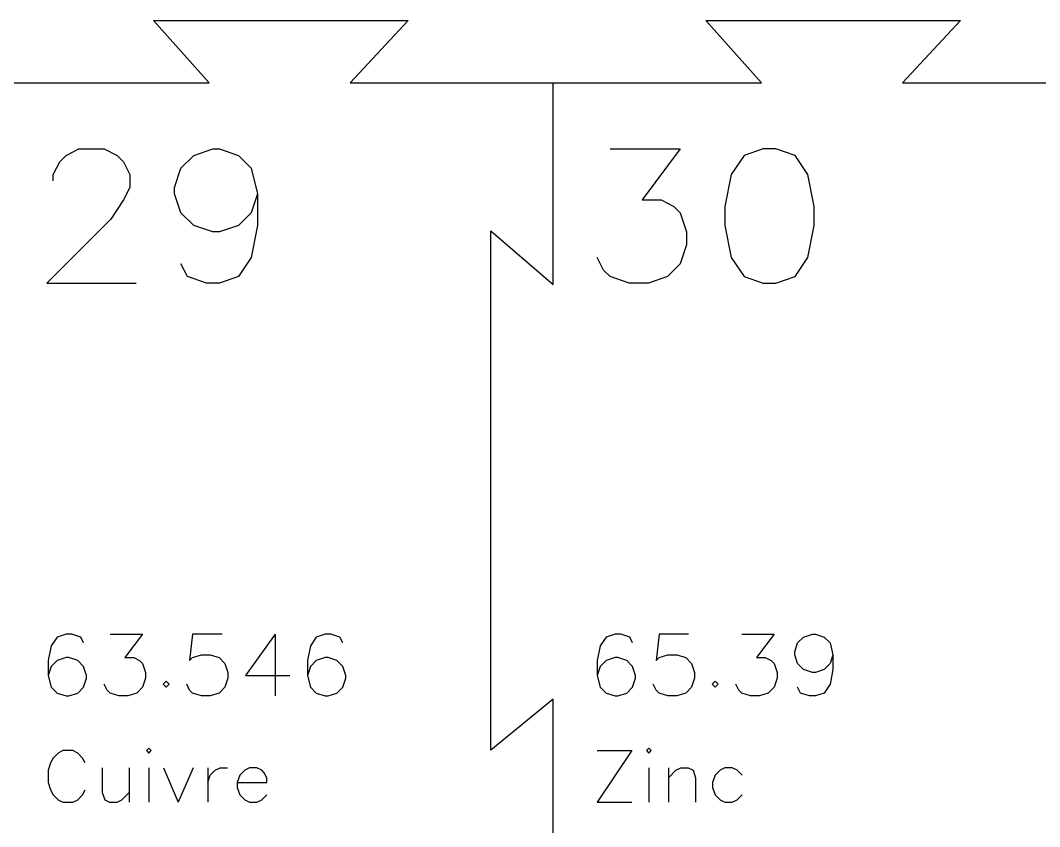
# Model space of a CAD drawing. Extents: x 0 to 297, y 0 to 210.
# Drawn here: x 164.73 to 192.18, y 119.67 to 141.38 of the extents above; entities that cross this region are included whole.
import ezdxf

# ---------------------------------------------------------------- set-up
doc = ezdxf.new("R2010")
doc.units = 0
doc.layers.get('0').update_dxf_attribs({"linetype": 'CONTINUOUS'})

msp = doc.modelspace()

# ---------------------------------------------------------------- linework, layer by layer
at = {"color": 1}
for p, q in [((169.819451, 139.701796), (168.321679, 141.380629)), ((168.321679, 141.380629), (175.17548, 141.380629)), ((175.17548, 141.380629), (173.613578, 139.701796)), ((184.690887, 139.701796), (183.193114, 141.380629)), ((183.193114, 141.380629), (190.046916, 141.380629)), ((190.046916, 141.380629), (188.485013, 139.701796)), ((166.217251, 139.701796), (169.819451, 139.701796)), ((173.613578, 139.701796), (175.408695, 139.701796)), ((181.088686, 139.701796), (184.690887, 139.701796)), ((188.485013, 139.701796), (190.280131, 139.701796)), ((179.080848, 134.26978), (179.080848, 137.000765)), ((177.402024, 121.724956), (177.402024, 135.708424)), ((177.402024, 135.708424), (179.080848, 134.26978)), ((179.080848, 123.096169), (177.402024, 121.724956)), ((179.080848, 120.252812), (179.080848, 123.096169))]:
    msp.add_line(p, q, dxfattribs=at)
at = {"color": 5}
for p, q in [((165.966834, 137.744695), (166.305117, 137.919294)), ((166.305117, 137.919294), (166.992596, 137.919294)), ((166.992596, 137.919294), (167.341791, 137.744695)), ((169.404226, 137.744695), (169.917106, 137.919294)), ((169.917106, 137.919294), (170.091704, 137.919294)), ((170.091704, 137.919294), (170.604585, 137.744695)), ((180.613757, 137.919294), (182.501594, 137.919294)), ((182.501594, 137.919294), (181.475832, 136.544328)), ((184.738626, 137.919294), (184.225745, 137.744695)), ((185.082365, 137.919294), (184.738626, 137.919294)), ((185.600702, 137.744695), (185.082365, 137.919294)), ((165.617639, 137.231811), (165.792237, 137.570096)), ((165.792237, 137.570096), (165.966834, 137.744695)), ((167.341791, 137.744695), (167.510932, 137.570096)), ((167.510932, 137.570096), (167.680074, 137.231811)), ((169.05503, 137.400954), (169.404226, 137.744695)), ((170.604585, 137.744695), (170.948324, 137.400954)), ((184.225745, 137.744695), (183.87655, 137.231811)), ((185.938985, 137.231811), (185.600702, 137.744695)), ((168.885889, 136.882614), (169.05503, 137.400954)), ((170.948324, 137.400954), (171.117465, 136.713471)), ((165.617639, 137.057212), (165.617639, 137.231811)), ((167.680074, 137.231811), (167.680074, 136.882614)), ((183.87655, 137.231811), (183.707409, 136.36973)), ((186.113583, 136.36973), (185.938985, 137.231811)), ((167.680074, 136.882614), (167.510932, 136.544328)), ((168.885889, 136.713471), (168.885889, 136.882614)), ((169.05503, 136.195131), (168.885889, 136.713471)), ((171.117465, 136.713471), (170.948324, 136.195131)), ((171.117465, 136.713471), (171.117465, 135.856846)), ((167.510932, 136.544328), (167.167193, 136.025988)), ((181.475832, 136.544328), (181.988713, 136.544328)), ((181.988713, 136.544328), (182.332452, 136.36973)), ((169.404226, 135.856846), (169.05503, 136.195131)), ((170.948324, 136.195131), (170.604585, 135.856846)), ((182.332452, 136.36973), (182.501594, 136.195131)), ((182.501594, 136.195131), (182.676191, 135.682247)), ((183.707409, 136.36973), (183.707409, 135.856846)), ((186.113583, 135.856846), (186.113583, 136.36973)), ((167.167193, 136.025988), (165.448498, 134.307282)), ((169.917106, 135.682247), (169.404226, 135.856846)), ((170.091704, 135.682247), (169.917106, 135.682247)), ((170.604585, 135.856846), (170.091704, 135.682247)), ((171.117465, 135.856846), (170.948324, 134.994765)), ((182.676191, 135.682247), (182.676191, 135.338506)), ((183.707409, 135.856846), (183.87655, 134.994765)), ((185.938985, 134.994765), (186.113583, 135.856846)), ((182.676191, 135.338506), (182.501594, 134.822894)), ((169.229628, 134.479153), (169.05503, 134.822894)), ((170.948324, 134.994765), (170.604585, 134.479153)), ((180.439159, 134.651023), (180.270017, 134.994765)), ((182.501594, 134.822894), (182.163311, 134.479153)), ((183.87655, 134.994765), (184.225745, 134.479153)), ((185.600702, 134.479153), (185.938985, 134.994765)), ((180.613757, 134.479153), (180.439159, 134.651023)), ((165.448498, 134.307282), (167.854672, 134.307282)), ((169.742509, 134.307282), (169.229628, 134.479153)), ((170.091704, 134.307282), (169.742509, 134.307282)), ((170.604585, 134.479153), (170.091704, 134.307282)), ((181.126637, 134.307282), (180.613757, 134.479153)), ((181.644974, 134.307282), (181.126637, 134.307282)), ((182.163311, 134.479153), (181.644974, 134.307282)), ((184.225745, 134.479153), (184.738626, 134.307282)), ((184.738626, 134.307282), (185.082365, 134.307282)), ((185.082365, 134.307282), (185.600702, 134.479153)), ((165.721765, 124.770916), (165.563116, 124.534201)), ((165.960997, 124.8515), (165.721765, 124.770916)), ((166.117128, 124.8515), (165.960997, 124.8515)), ((166.35636, 124.770916), (166.117128, 124.8515)), ((166.434425, 124.612266), (166.35636, 124.770916)), ((167.149604, 124.8515), (168.020914, 124.8515)), ((168.020914, 124.8515), (167.547485, 124.216901)), ((169.370688, 124.8515), (169.290104, 124.136317)), ((170.163932, 124.8515), (169.370688, 124.8515)), ((171.591771, 124.8515), (170.798527, 123.738433)), ((171.591771, 124.8515), (171.591771, 123.184418)), ((172.702313, 124.770916), (172.543664, 124.534201)), ((172.941546, 124.8515), (172.702313, 124.770916)), ((173.097676, 124.8515), (172.941546, 124.8515)), ((173.336909, 124.770916), (173.097676, 124.8515)), ((173.414974, 124.612266), (173.336909, 124.770916)), ((180.509259, 124.770916), (180.35061, 124.534201)), ((180.748491, 124.8515), (180.509259, 124.770916)), ((180.904622, 124.8515), (180.748491, 124.8515)), ((181.143854, 124.770916), (180.904622, 124.8515)), ((181.22192, 124.612266), (181.143854, 124.770916)), ((181.937098, 124.8515), (181.856515, 124.136317)), ((182.730343, 124.8515), (181.937098, 124.8515)), ((184.158182, 124.8515), (185.029492, 124.8515)), ((185.029492, 124.8515), (184.556063, 124.216901)), ((185.664087, 124.612266), (185.825254, 124.770916)), ((185.825254, 124.770916), (186.061968, 124.8515)), ((186.061968, 124.8515), (186.142552, 124.8515)), ((186.142552, 124.8515), (186.379266, 124.770916)), ((186.379266, 124.770916), (186.537915, 124.612266)), ((165.563116, 124.534201), (165.482532, 124.136317)), ((172.543664, 124.534201), (172.463081, 124.136317)), ((180.35061, 124.534201), (180.270027, 124.136317)), ((185.586022, 124.373033), (185.664087, 124.612266)), ((185.586022, 124.294967), (185.586022, 124.373033)), ((186.537915, 124.612266), (186.61598, 124.294967)), ((165.482532, 124.136317), (165.482532, 123.738433)), ((165.721765, 124.136317), (165.563116, 123.977667)), ((165.960997, 124.216901), (165.721765, 124.136317)), ((166.039062, 124.216901), (165.960997, 124.216901)), ((166.278295, 124.136317), (166.039062, 124.216901)), ((166.434425, 123.977667), (166.278295, 124.136317)), ((167.547485, 124.216901), (167.7842, 124.216901)), ((167.7842, 124.216901), (167.942848, 124.136317)), ((167.942848, 124.136317), (168.020914, 124.055733)), ((169.290104, 124.136317), (169.370688, 124.216901)), ((169.370688, 124.216901), (169.607402, 124.294967)), ((169.607402, 124.294967), (169.846634, 124.294967)), ((169.846634, 124.294967), (170.085867, 124.216901)), ((170.085867, 124.216901), (170.241997, 124.055733)), ((172.463081, 124.136317), (172.463081, 123.738433)), ((172.702313, 124.136317), (172.543664, 123.977667)), ((172.941546, 124.216901), (172.702313, 124.136317)), ((173.019611, 124.216901), (172.941546, 124.216901)), ((173.258843, 124.136317), (173.019611, 124.216901)), ((173.414974, 123.977667), (173.258843, 124.136317)), ((180.270027, 124.136317), (180.270027, 123.738433)), ((180.509259, 124.136317), (180.35061, 123.977667)), ((180.748491, 124.216901), (180.509259, 124.136317)), ((180.826557, 124.216901), (180.748491, 124.216901)), ((181.065789, 124.136317), (180.826557, 124.216901)), ((181.22192, 123.977667), (181.065789, 124.136317)), ((181.856515, 124.136317), (181.937098, 124.216901)), ((181.937098, 124.216901), (182.173813, 124.294967)), ((182.173813, 124.294967), (182.413045, 124.294967)), ((182.413045, 124.294967), (182.652277, 124.216901)), ((182.652277, 124.216901), (182.808408, 124.055733)), ((184.556063, 124.216901), (184.792777, 124.216901)), ((184.792777, 124.216901), (184.951426, 124.136317)), ((184.951426, 124.136317), (185.029492, 124.055733)), ((185.664087, 124.055733), (185.586022, 124.294967)), ((186.61598, 124.294967), (186.537915, 124.055733)), ((186.61598, 124.294967), (186.61598, 123.899601)), ((165.563116, 123.977667), (165.482532, 123.738433)), ((166.515009, 123.738433), (166.434425, 123.977667)), ((168.020914, 124.055733), (168.101497, 123.819017)), ((168.101497, 123.819017), (168.101497, 123.660367)), ((170.241997, 124.055733), (170.322581, 123.819017)), ((170.322581, 123.819017), (170.322581, 123.660367)), ((172.543664, 123.977667), (172.463081, 123.738433)), ((173.495557, 123.738433), (173.414974, 123.977667)), ((180.35061, 123.977667), (180.270027, 123.738433)), ((181.302503, 123.738433), (181.22192, 123.977667)), ((182.808408, 124.055733), (182.888991, 123.819017)), ((182.888991, 123.819017), (182.888991, 123.660367)), ((185.029492, 124.055733), (185.110075, 123.819017)), ((185.110075, 123.819017), (185.110075, 123.660367)), ((185.825254, 123.899601), (185.664087, 124.055733)), ((186.061968, 123.819017), (185.825254, 123.899601)), ((186.142552, 123.819017), (186.061968, 123.819017)), ((186.379266, 123.899601), (186.142552, 123.819017)), ((186.537915, 124.055733), (186.379266, 123.899601)), ((186.61598, 123.899601), (186.537915, 123.501718)), ((165.482532, 123.738433), (165.563116, 123.422393)), ((166.434425, 123.422393), (166.515009, 123.660367)), ((166.515009, 123.660367), (166.515009, 123.738433)), ((168.101497, 123.660367), (168.020914, 123.422393)), ((168.655509, 123.582302), (168.577444, 123.501718)), ((168.736093, 123.501718), (168.655509, 123.582302)), ((170.322581, 123.660367), (170.241997, 123.422393)), ((170.798527, 123.738433), (171.989653, 123.738433)), ((172.463081, 123.738433), (172.543664, 123.422393)), ((173.414974, 123.422393), (173.495557, 123.660367)), ((173.495557, 123.660367), (173.495557, 123.738433)), ((180.270027, 123.738433), (180.35061, 123.422393)), ((181.22192, 123.422393), (181.302503, 123.660367)), ((181.302503, 123.660367), (181.302503, 123.738433)), ((182.888991, 123.660367), (182.808408, 123.422393)), ((183.443003, 123.582302), (183.364938, 123.501718)), ((183.523587, 123.501718), (183.443003, 123.582302)), ((185.110075, 123.660367), (185.029492, 123.422393)), ((165.563116, 123.422393), (165.721765, 123.263743)), ((165.721765, 123.263743), (165.960997, 123.184418)), ((166.039062, 123.184418), (166.278295, 123.263743)), ((166.278295, 123.263743), (166.434425, 123.422393)), ((167.069021, 123.343068), (166.990955, 123.501718)), ((167.149604, 123.263743), (167.069021, 123.343068)), ((167.386318, 123.184418), (167.149604, 123.263743)), ((167.864783, 123.263743), (167.625551, 123.184418)), ((168.020914, 123.422393), (167.864783, 123.263743)), ((168.577444, 123.501718), (168.655509, 123.422393)), ((168.655509, 123.422393), (168.736093, 123.501718)), ((169.290104, 123.343068), (169.212039, 123.501718)), ((169.370688, 123.263743), (169.290104, 123.343068)), ((169.607402, 123.184418), (169.370688, 123.263743)), ((170.085867, 123.263743), (169.846634, 123.184418)), ((170.241997, 123.422393), (170.085867, 123.263743)), ((172.543664, 123.422393), (172.702313, 123.263743)), ((172.702313, 123.263743), (172.941546, 123.184418)), ((173.019611, 123.184418), (173.258843, 123.263743)), ((173.258843, 123.263743), (173.414974, 123.422393)), ((180.35061, 123.422393), (180.509259, 123.263743)), ((180.509259, 123.263743), (180.748491, 123.184418)), ((180.826557, 123.184418), (181.065789, 123.263743)), ((181.065789, 123.263743), (181.22192, 123.422393)), ((181.856515, 123.343068), (181.77845, 123.501718)), ((181.937098, 123.263743), (181.856515, 123.343068)), ((182.173813, 123.184418), (181.937098, 123.263743)), ((182.652277, 123.263743), (182.413045, 123.184418)), ((182.808408, 123.422393), (182.652277, 123.263743)), ((183.364938, 123.501718), (183.443003, 123.422393)), ((183.443003, 123.422393), (183.523587, 123.501718)), ((184.077599, 123.343068), (183.999533, 123.501718)), ((184.158182, 123.263743), (184.077599, 123.343068)), ((184.394896, 123.184418), (184.158182, 123.263743)), ((184.873361, 123.263743), (184.634129, 123.184418)), ((185.029492, 123.422393), (184.873361, 123.263743)), ((185.74467, 123.263743), (185.664087, 123.422393)), ((185.981384, 123.184418), (185.74467, 123.263743)), ((186.379266, 123.263743), (186.142552, 123.184418)), ((186.537915, 123.501718), (186.379266, 123.263743)), ((165.960997, 123.184418), (166.039062, 123.184418)), ((167.625551, 123.184418), (167.386318, 123.184418)), ((169.846634, 123.184418), (169.607402, 123.184418)), ((172.941546, 123.184418), (173.019611, 123.184418)), ((180.748491, 123.184418), (180.826557, 123.184418)), ((182.413045, 123.184418), (182.173813, 123.184418)), ((184.634129, 123.184418), (184.394896, 123.184418)), ((186.142552, 123.184418), (185.981384, 123.184418)), ((165.746903, 121.645389), (165.614695, 121.513181)), ((165.87911, 121.712542), (165.746903, 121.645389)), ((166.143525, 121.712542), (165.87911, 121.712542)), ((166.275732, 121.645389), (166.143525, 121.712542)), ((166.407939, 121.513181), (166.275732, 121.645389)), ((168.191689, 121.777597), (168.126635, 121.712542)), ((168.126635, 121.712542), (168.191689, 121.645389)), ((168.258842, 121.712542), (168.191689, 121.777597)), ((168.191689, 121.645389), (168.258842, 121.712542)), ((181.195434, 121.712542), (180.269982, 120.323307)), ((180.269982, 121.712542), (181.195434, 121.712542)), ((181.65711, 121.777597), (181.592056, 121.712542)), ((181.592056, 121.712542), (181.65711, 121.645389)), ((181.724263, 121.712542), (181.65711, 121.777597)), ((181.65711, 121.645389), (181.724263, 121.712542)), ((165.547542, 121.380972), (165.482488, 121.183709)), ((165.614695, 121.513181), (165.547542, 121.380972)), ((166.475092, 121.380972), (166.407939, 121.513181)), ((165.482488, 121.183709), (165.482488, 120.85214)), ((166.936769, 121.248764), (166.936769, 120.587723)), ((167.664959, 121.248764), (167.664959, 120.323307)), ((168.191689, 121.248764), (168.191689, 120.323307)), ((168.59041, 121.248764), (168.984934, 120.323307)), ((169.383654, 121.248764), (168.984934, 120.323307)), ((169.778178, 121.248764), (169.778178, 120.323307)), ((169.845331, 121.049403), (169.977538, 121.183709)), ((169.977538, 121.183709), (170.109745, 121.248764)), ((170.109745, 121.248764), (170.307007, 121.248764)), ((170.772881, 121.183709), (170.638575, 121.049403)), ((170.90299, 121.248764), (170.772881, 121.183709)), ((171.10235, 121.248764), (170.90299, 121.248764)), ((171.234557, 121.183709), (171.10235, 121.248764)), ((171.30171, 121.116556), (171.234557, 121.183709)), ((171.366765, 120.984348), (171.30171, 121.116556)), ((181.65711, 121.248764), (181.65711, 120.323307)), ((182.18594, 121.248764), (182.18594, 120.323307)), ((182.18594, 120.984348), (182.3853, 121.183709)), ((182.3853, 121.183709), (182.517507, 121.248764)), ((182.517507, 121.248764), (182.714769, 121.248764)), ((182.714769, 121.248764), (182.849075, 121.183709)), ((182.849075, 121.183709), (182.914129, 120.984348)), ((183.575166, 121.183709), (183.44086, 121.049403)), ((183.705275, 121.248764), (183.575166, 121.183709)), ((183.904635, 121.248764), (183.705275, 121.248764)), ((184.036843, 121.183709), (183.904635, 121.248764)), ((184.16905, 121.049403), (184.036843, 121.183709)), ((165.482488, 120.85214), (165.547542, 120.654877)), ((169.778178, 120.85214), (169.845331, 121.049403)), ((170.638575, 121.049403), (170.57352, 120.85214)), ((170.57352, 120.85214), (171.366765, 120.85214)), ((170.57352, 120.85214), (170.57352, 120.719931)), ((171.366765, 120.85214), (171.366765, 120.984348)), ((182.914129, 120.984348), (182.914129, 120.323307)), ((183.44086, 121.049403), (183.375806, 120.85214)), ((183.375806, 120.85214), (183.375806, 120.719931)), ((165.547542, 120.654877), (165.614695, 120.521619)), ((165.614695, 120.521619), (165.746903, 120.389411)), ((166.275732, 120.389411), (166.407939, 120.521619)), ((166.407939, 120.521619), (166.475092, 120.654877)), ((166.936769, 120.587723), (167.003922, 120.389411)), ((167.465598, 120.389411), (167.664959, 120.587723)), ((170.57352, 120.719931), (170.638575, 120.521619)), ((170.638575, 120.521619), (170.772881, 120.389411)), ((171.234557, 120.389411), (171.366765, 120.521619)), ((183.375806, 120.719931), (183.44086, 120.521619)), ((183.44086, 120.521619), (183.575166, 120.389411)), ((184.036843, 120.389411), (184.16905, 120.521619)), ((165.746903, 120.389411), (165.87911, 120.323307)), ((165.87911, 120.323307), (166.143525, 120.323307)), ((166.143525, 120.323307), (166.275732, 120.389411)), ((167.003922, 120.389411), (167.136129, 120.323307)), ((167.136129, 120.323307), (167.335489, 120.323307)), ((167.335489, 120.323307), (167.465598, 120.389411)), ((170.772881, 120.389411), (170.90299, 120.323307)), ((170.90299, 120.323307), (171.10235, 120.323307)), ((171.10235, 120.323307), (171.234557, 120.389411)), ((180.269982, 120.323307), (181.195434, 120.323307)), ((183.575166, 120.389411), (183.705275, 120.323307)), ((183.705275, 120.323307), (183.904635, 120.323307)), ((183.904635, 120.323307), (184.036843, 120.389411))]:
    msp.add_line(p, q, dxfattribs=at)
at = {"color": 1}
for points in [[(164.209413, 139.701796), (164.895097, 139.701796), (165.563212, 139.701796), (166.217251, 139.701796)], [(175.408695, 139.701796), (176.009292, 139.701796), (176.613277, 139.701796), (177.224144, 139.701796)], [(177.224144, 139.701796), (177.83501, 139.701796), (178.452759, 139.701796), (179.080881, 139.701796)], [(179.080848, 137.000765), (179.080848, 137.90624), (179.080848, 138.806721), (179.080848, 139.701796)], [(179.080848, 139.701796), (179.766533, 139.701796), (180.434648, 139.701796), (181.088686, 139.701796)], [(190.280131, 139.701796), (190.880727, 139.701796), (191.484713, 139.701796), (192.095579, 139.701796)], [(192.095579, 139.701796), (192.706446, 139.701796), (193.324194, 139.701796), (193.952317, 139.701796)], [(179.080848, 117.39445), (179.080848, 118.349459), (179.080848, 119.302386), (179.080848, 120.252812)]]:
    msp.add_open_spline(points, degree=3, dxfattribs=at)

doc.saveas('drawing.dxf')
